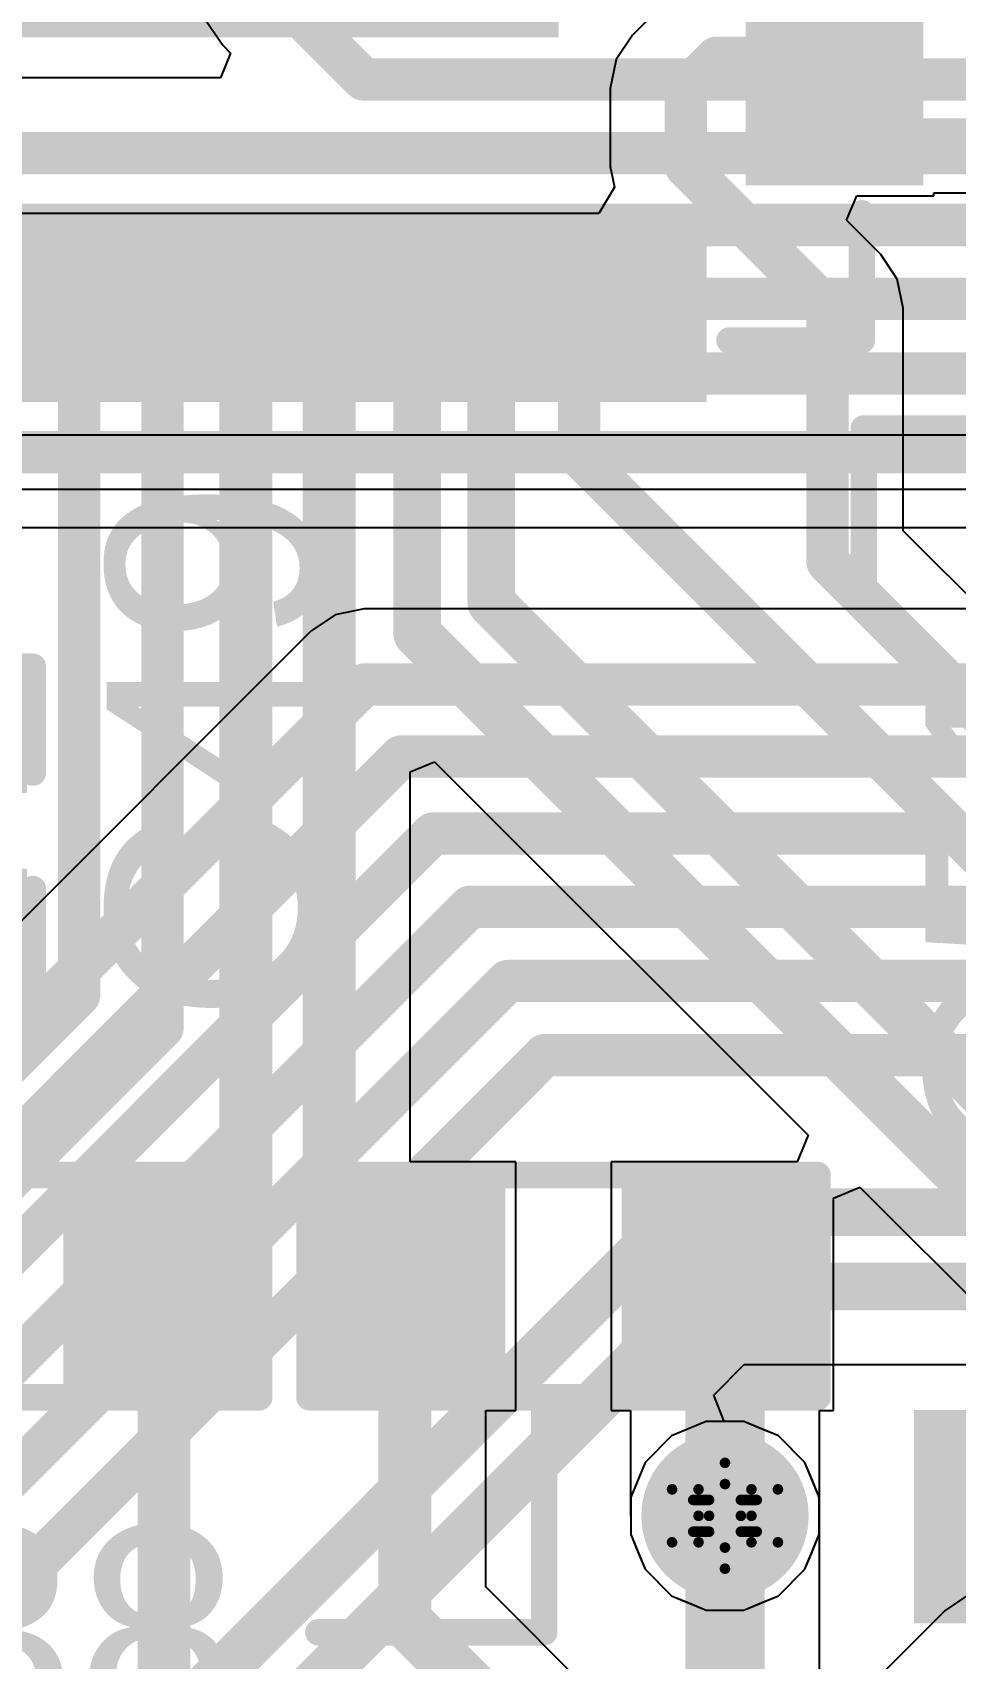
# Model space of a CAD drawing. Header units: inches. Extents: x -2.7 to 10.9, y -2.9 to 7.4.
# Drawn here: x -0.2387 to -0.0643, y 0.389 to 0.6962 of the extents above; entities that cross this region are included whole.
import ezdxf

# ---------------------------------------------------------------- set-up
doc = ezdxf.new("R2010")
doc.units = ezdxf.units.IN
doc.header["$MEASUREMENT"] = 0
for name, color, linetype in [('Board Outline', 216, 'Continuous'), ('Bottom Layer', 5, 'Continuous'), ('Bottom Overlay', 54, 'Continuous'), ('Bottom Paste', 16, 'Continuous'), ('Bottom Solder', 6, 'Continuous'), ('Drill Drawing', 1, 'Continuous'), ('Layer 2', 16, 'Continuous'), ('Layer 3', 76, 'Continuous'), ('Top Layer', 1, 'Continuous'), ('Top Overlay', 2, 'Continuous'), ('Top Paste', 8, 'Continuous'), ('Top Solder', 216, 'Continuous'), ('Via Holes', 16, 'Continuous')]:
    doc.layers.add(name, color=color, linetype=linetype)
doc.styles.add('Arial', font='', dxfattribs={"height": 0.2})
doc.styles.get('Arial').set_extended_font_data('Arial')

# ---------------------------------------------------------------- blocks, each defined once
blk = doc.blocks.new('56_QFN__7_7__51')
at = {"layer": 'Top Layer'}
for points in [[(0.1220472, -0.0822835), (0.1476378, -0.0822835), (0.1476378, -0.0909449), (0.1220472, -0.0909449)], [(0.1220472, -0.0980315), (0.1476378, -0.0980315), (0.1476378, -0.1066929), (0.1220472, -0.1066929)], [(-0.003543299999999998, -0.1220472), (-0.003543300000000002, -0.1476378), (-0.0122047, -0.1476378), (-0.0122047, -0.1220472)], [(0.0122047, -0.1220472), (0.0122047, -0.1476378), (0.003543299999999998, -0.1476378), (0.003543300000000002, -0.1220472)], [(0.0279527, -0.1220472), (0.0279527, -0.1476378), (0.0192913, -0.1476378), (0.0192913, -0.1220472)], [(0.0437008, -0.1220472), (0.0437008, -0.1476378), (0.0350394, -0.1476378), (0.0350394, -0.1220472)], [(0.0594488, -0.1220472), (0.0594488, -0.1476378), (0.0507874, -0.1476378), (0.0507874, -0.1220472)], [(0.0751969, -0.1220472), (0.0751969, -0.1476378), (0.0665355, -0.1476378), (0.0665355, -0.1220472)], [(0.0909449, -0.1220472), (0.0909449, -0.1476378), (0.0822835, -0.1476378), (0.0822835, -0.1220472)], [(0.1066929, -0.1220472), (0.1066929, -0.1476378), (0.0980315, -0.1476378), (0.0980315, -0.1220472)]]:
    blk.add_hatch(color=1, dxfattribs=at).paths.add_polyline_path(points)
at = {"layer": 'Top Paste'}
for points in [[(0.1220472, -0.0822835), (0.1476378, -0.0822835), (0.1476378, -0.0909449), (0.1220472, -0.0909449)], [(0.1220472, -0.0980315), (0.1476378, -0.0980315), (0.1476378, -0.1066929), (0.1220472, -0.1066929)], [(-0.003543299999999998, -0.1220472), (-0.003543300000000002, -0.1476378), (-0.0122047, -0.1476378), (-0.0122047, -0.1220472)], [(0.0122047, -0.1220472), (0.0122047, -0.1476378), (0.003543299999999998, -0.1476378), (0.003543300000000002, -0.1220472)], [(0.0279527, -0.1220472), (0.0279527, -0.1476378), (0.0192913, -0.1476378), (0.0192913, -0.1220472)], [(0.0437008, -0.1220472), (0.0437008, -0.1476378), (0.0350394, -0.1476378), (0.0350394, -0.1220472)], [(0.0594488, -0.1220472), (0.0594488, -0.1476378), (0.0507874, -0.1476378), (0.0507874, -0.1220472)], [(0.0751969, -0.1220472), (0.0751969, -0.1476378), (0.0665355, -0.1476378), (0.0665355, -0.1220472)], [(0.0909449, -0.1220472), (0.0909449, -0.1476378), (0.0822835, -0.1476378), (0.0822835, -0.1220472)], [(0.1066929, -0.1220472), (0.1066929, -0.1476378), (0.0980315, -0.1476378), (0.0980315, -0.1220472)]]:
    blk.add_hatch(color=8, dxfattribs=at).paths.add_polyline_path(points)
at = {"layer": 'Top Solder'}
for points in [[(-0.08274015, -0.08274015), (-0.08274015, 0.08274015), (0.08274015, 0.08274015), (0.08274015, -0.08274015)], [(0.1180472, -0.0782835), (0.1516378, -0.0782835), (0.1516378, -0.0949449), (0.1180472, -0.0949449)], [(0.1180472, -0.0940315), (0.1516378, -0.0940315), (0.1516378, -0.1106929), (0.1180472, -0.1106929)], [(-0.0152913, -0.1180472), (-0.0152913, -0.1516378), (-0.0319527, -0.1516378), (-0.0319527, -0.1180472)], [(0.0004567000000000029, -0.1180472), (0.0004566999999999971, -0.1516378), (-0.0162047, -0.1516378), (-0.0162047, -0.1180472)], [(0.0162047, -0.1180472), (0.0162047, -0.1516378), (-0.0004567000000000029, -0.1516378), (-0.0004566999999999971, -0.1180472)], [(0.0319527, -0.1180472), (0.0319527, -0.1516378), (0.0152913, -0.1516378), (0.0152913, -0.1180472)], [(0.0477008, -0.1180472), (0.0477008, -0.1516378), (0.0310394, -0.1516378), (0.0310394, -0.1180472)], [(0.0634488, -0.1180472), (0.0634488, -0.1516378), (0.0467874, -0.1516378), (0.0467874, -0.1180472)], [(0.0791969, -0.1180472), (0.0791969, -0.1516378), (0.0625355, -0.1516378), (0.0625355, -0.1180472)], [(0.0949449, -0.1180472), (0.0949449, -0.1516378), (0.0782835, -0.1516378), (0.0782835, -0.1180472)], [(0.1106929, -0.1180472), (0.1106929, -0.1516378), (0.0940315, -0.1516378), (0.0940315, -0.1180472)]]:
    blk.add_hatch(color=216, dxfattribs=at).paths.add_polyline_path(points)
at = {"layer": 'Top Overlay'}
for points in [[(0.14, -0.14, 0.005, 0.005, 0), (0.14, -0.116, 0.005, 0.005, 0)], [(0.115, -0.14, 0.005, 0.005, 0), (0.14, -0.14, 0.005, 0.005, 0)]]:
    blk.add_lwpolyline(points, format="xyseb", dxfattribs=at)
for points in [[(0.13875, -0.116, 0.0025, 0.0025, 1), (0.14125, -0.116, 0.0025, 0.0025, 1)], [(0.11375, -0.14, 0.0025, 0.0025, 1), (0.11625, -0.14, 0.0025, 0.0025, 1)], [(0.13875, -0.14, 0.0025, 0.0025, 1), (0.14125, -0.14, 0.0025, 0.0025, 1)], [(0.13875, -0.14, 0.0025, 0.0025, 1), (0.14125, -0.14, 0.0025, 0.0025, 1)]]:
    blk.add_lwpolyline(points, format="xyseb", close=True, dxfattribs=at)
blk = doc.blocks.new('C___0402_109')
at = {"layer": 'Top Layer'}
for points in [[(-0.0275, -0.0125), (-0.0275, 0.0125), (-0.009499999999999998, 0.0125), (-0.009500000000000001, -0.0125)], [(0.009499999999999998, -0.0125), (0.009500000000000001, 0.0125), (0.0275, 0.0125), (0.0275, -0.0125)]]:
    blk.add_hatch(color=1, dxfattribs=at).paths.add_polyline_path(points)
at = {"layer": 'Top Paste'}
for points in [[(-0.0275, -0.0125), (-0.0275, 0.0125), (-0.009499999999999998, 0.0125), (-0.009500000000000001, -0.0125)], [(0.009499999999999998, -0.0125), (0.009500000000000001, 0.0125), (0.0275, 0.0125), (0.0275, -0.0125)]]:
    blk.add_hatch(color=8, dxfattribs=at).paths.add_polyline_path(points)
at = {"layer": 'Top Solder'}
for points in [[(-0.0298622, -0.0148622), (-0.0298622, 0.0148622), (-0.007137799999999999, 0.0148622), (-0.007137800000000001, -0.0148622)], [(0.007137799999999999, -0.0148622), (0.007137800000000001, 0.0148622), (0.0298622, 0.0148622), (0.0298622, -0.0148622)]]:
    blk.add_hatch(color=216, dxfattribs=at).paths.add_polyline_path(points)
at = {"layer": 'Top Overlay'}
for points in [[(-0.031, 0.016, 0.005, 0.005, 0), (-0.011, 0.016, 0.005, 0.005, 0)], [(-0.031, 0.016, 0.005, 0.005, 0), (-0.031, -0.016, 0.005, 0.005, 0)], [(0.011, 0.016, 0.005, 0.005, 0), (0.031, 0.016, 0.005, 0.005, 0)], [(0.031, 0.016, 0.005, 0.005, 0), (0.031, -0.016, 0.005, 0.005, 0)], [(-0.031, -0.016, 0.005, 0.005, 0), (-0.011, -0.016, 0.005, 0.005, 0)], [(0.011, -0.016, 0.005, 0.005, 0), (0.031, -0.016, 0.005, 0.005, 0)]]:
    blk.add_lwpolyline(points, format="xyseb", dxfattribs=at)
for points in [[(-0.03225, 0.016, 0.0025, 0.0025, 1), (-0.02975, 0.016, 0.0025, 0.0025, 1)], [(-0.03225, 0.016, 0.0025, 0.0025, 1), (-0.02975, 0.016, 0.0025, 0.0025, 1)], [(-0.01225, 0.016, 0.0025, 0.0025, 1), (-0.00975, 0.016, 0.0025, 0.0025, 1)], [(0.00975, 0.016, 0.0025, 0.0025, 1), (0.01225, 0.016, 0.0025, 0.0025, 1)], [(0.02975, 0.016, 0.0025, 0.0025, 1), (0.03225, 0.016, 0.0025, 0.0025, 1)], [(0.02975, 0.016, 0.0025, 0.0025, 1), (0.03225, 0.016, 0.0025, 0.0025, 1)], [(-0.03225, -0.016, 0.0025, 0.0025, 1), (-0.02975, -0.016, 0.0025, 0.0025, 1)], [(-0.03225, -0.016, 0.0025, 0.0025, 1), (-0.02975, -0.016, 0.0025, 0.0025, 1)], [(-0.01225, -0.016, 0.0025, 0.0025, 1), (-0.00975, -0.016, 0.0025, 0.0025, 1)], [(0.00975, -0.016, 0.0025, 0.0025, 1), (0.01225, -0.016, 0.0025, 0.0025, 1)], [(0.02975, -0.016, 0.0025, 0.0025, 1), (0.03225, -0.016, 0.0025, 0.0025, 1)], [(0.02975, -0.016, 0.0025, 0.0025, 1), (0.03225, -0.016, 0.0025, 0.0025, 1)]]:
    blk.add_lwpolyline(points, format="xyseb", close=True, dxfattribs=at)
blk = doc.blocks.new('R___0603_181')
at = {"layer": 'Top Layer'}
for points in [[(-0.015, 0.0175), (-0.015, -0.0175), (-0.045, -0.0175), (-0.045, 0.0175)], [(0.045, 0.0175), (0.045, -0.0175), (0.015, -0.0175), (0.015, 0.0175)]]:
    blk.add_hatch(color=1, dxfattribs=at).paths.add_polyline_path(points)
at = {"layer": 'Top Paste'}
for points in [[(-0.015, 0.0175), (-0.015, -0.0175), (-0.045, -0.0175), (-0.045, 0.0175)], [(0.045, 0.0175), (0.045, -0.0175), (0.015, -0.0175), (0.015, 0.0175)]]:
    blk.add_hatch(color=8, dxfattribs=at).paths.add_polyline_path(points)
at = {"layer": 'Top Solder'}
for points in [[(-0.011, 0.0215), (-0.011, -0.0215), (-0.049, -0.0215), (-0.049, 0.0215)], [(0.049, 0.0215), (0.049, -0.0215), (0.011, -0.0215), (0.011, 0.0215)]]:
    blk.add_hatch(color=216, dxfattribs=at).paths.add_polyline_path(points)
at = {"layer": 'Top Overlay'}
for points in [[(-0.048, 0.021, 0.005, 0.005, 0), (0.048, 0.021, 0.005, 0.005, 0)], [(-0.048, -0.021, 0.005, 0.005, 0), (-0.048, 0.021, 0.005, 0.005, 0)], [(0.048, -0.021, 0.005, 0.005, 0), (0.048, 0.021, 0.005, 0.005, 0)], [(-0.048, -0.021, 0.005, 0.005, 0), (0.048, -0.021, 0.005, 0.005, 0)]]:
    blk.add_lwpolyline(points, format="xyseb", dxfattribs=at)
for points in [[(-0.04925, 0.021, 0.0025, 0.0025, 1), (-0.04675, 0.021, 0.0025, 0.0025, 1)], [(-0.04925, 0.021, 0.0025, 0.0025, 1), (-0.04675, 0.021, 0.0025, 0.0025, 1)], [(0.04675, 0.021, 0.0025, 0.0025, 1), (0.04925, 0.021, 0.0025, 0.0025, 1)], [(0.04675, 0.021, 0.0025, 0.0025, 1), (0.04925, 0.021, 0.0025, 0.0025, 1)], [(-0.04925, -0.021, 0.0025, 0.0025, 1), (-0.04675, -0.021, 0.0025, 0.0025, 1)], [(-0.04925, -0.021, 0.0025, 0.0025, 1), (-0.04675, -0.021, 0.0025, 0.0025, 1)], [(0.04675, -0.021, 0.0025, 0.0025, 1), (0.04925, -0.021, 0.0025, 0.0025, 1)], [(0.04675, -0.021, 0.0025, 0.0025, 1), (0.04925, -0.021, 0.0025, 0.0025, 1)]]:
    blk.add_lwpolyline(points, format="xyseb", close=True, dxfattribs=at)
blk = doc.blocks.new('R___0603_182')
at = {"layer": 'Top Layer'}
for points in [[(-0.015, 0.0175), (-0.015, -0.0175), (-0.045, -0.0175), (-0.045, 0.0175)], [(0.045, 0.0175), (0.045, -0.0175), (0.015, -0.0175), (0.015, 0.0175)]]:
    blk.add_hatch(color=1, dxfattribs=at).paths.add_polyline_path(points)
at = {"layer": 'Top Paste'}
for points in [[(-0.015, 0.0175), (-0.015, -0.0175), (-0.045, -0.0175), (-0.045, 0.0175)], [(0.045, 0.0175), (0.045, -0.0175), (0.015, -0.0175), (0.015, 0.0175)]]:
    blk.add_hatch(color=8, dxfattribs=at).paths.add_polyline_path(points)
at = {"layer": 'Top Solder'}
for points in [[(-0.011, 0.0215), (-0.011, -0.0215), (-0.049, -0.0215), (-0.049, 0.0215)], [(0.049, 0.0215), (0.049, -0.0215), (0.011, -0.0215), (0.011, 0.0215)]]:
    blk.add_hatch(color=216, dxfattribs=at).paths.add_polyline_path(points)
at = {"layer": 'Top Overlay'}
for points in [[(0.048, 0.021, 0.005, 0.005, 0), (-0.048, 0.021, 0.005, 0.005, 0)], [(-0.048, 0.021, 0.005, 0.005, 0), (-0.048, -0.021, 0.005, 0.005, 0)], [(0.048, 0.021, 0.005, 0.005, 0), (0.048, -0.021, 0.005, 0.005, 0)], [(0.048, -0.021, 0.005, 0.005, 0), (-0.048, -0.021, 0.005, 0.005, 0)]]:
    blk.add_lwpolyline(points, format="xyseb", dxfattribs=at)
for points in [[(-0.04925, 0.021, 0.0025, 0.0025, 1), (-0.04675, 0.021, 0.0025, 0.0025, 1)], [(-0.04925, 0.021, 0.0025, 0.0025, 1), (-0.04675, 0.021, 0.0025, 0.0025, 1)], [(0.04675, 0.021, 0.0025, 0.0025, 1), (0.04925, 0.021, 0.0025, 0.0025, 1)], [(0.04675, 0.021, 0.0025, 0.0025, 1), (0.04925, 0.021, 0.0025, 0.0025, 1)], [(-0.04925, -0.021, 0.0025, 0.0025, 1), (-0.04675, -0.021, 0.0025, 0.0025, 1)], [(-0.04925, -0.021, 0.0025, 0.0025, 1), (-0.04675, -0.021, 0.0025, 0.0025, 1)], [(0.04675, -0.021, 0.0025, 0.0025, 1), (0.04925, -0.021, 0.0025, 0.0025, 1)], [(0.04675, -0.021, 0.0025, 0.0025, 1), (0.04925, -0.021, 0.0025, 0.0025, 1)]]:
    blk.add_lwpolyline(points, format="xyseb", close=True, dxfattribs=at)
blk = doc.blocks.new('SOT_23_B_214')
at = {"layer": 'Bottom Layer'}
for points in [[(-0.05354335, 0.05748035), (-0.02125985, 0.05748035), (-0.02125985, 0.02125985), (-0.05354335, 0.02125985)], [(0.02125985, 0.05748035), (0.05354335, 0.05748035), (0.05354335, 0.02125985), (0.02125985, 0.02125985)], [(-0.01614175, -0.02125985), (0.01614175, -0.02125985), (0.01614175, -0.05748035), (-0.01614175, -0.05748035)]]:
    blk.add_hatch(color=5, dxfattribs=at).paths.add_polyline_path(points)
at = {"layer": 'Bottom Paste'}
for points in [[(-0.05354335, 0.05748035), (-0.02125985, 0.05748035), (-0.02125985, 0.02125985), (-0.05354335, 0.02125985)], [(0.02125985, 0.05748035), (0.05354335, 0.05748035), (0.05354335, 0.02125985), (0.02125985, 0.02125985)], [(-0.01614175, -0.02125985), (0.01614175, -0.02125985), (0.01614175, -0.05748035), (-0.01614175, -0.05748035)]]:
    blk.add_hatch(color=16, dxfattribs=at).paths.add_polyline_path(points)
at = {"layer": 'Bottom Solder'}
for points in [[(-0.05754335, 0.06148035), (-0.01725985, 0.06148035), (-0.01725985, 0.01725985), (-0.05754335, 0.01725985)], [(0.01725985, 0.06148035), (0.05754335, 0.06148035), (0.05754335, 0.01725985), (0.01725985, 0.01725985)], [(-0.02014175, -0.01725985), (0.02014175, -0.01725985), (0.02014175, -0.06148035), (-0.02014175, -0.06148035)]]:
    blk.add_hatch(color=6, dxfattribs=at).paths.add_polyline_path(points)
at = {"layer": 'Bottom Overlay'}
for points in [[(-0.066, 0.051, 0.005, 0.005, 0), (-0.066, 0.041, 0.005, 0.005, 0)], [(-0.066, 0.051, 0.005, 0.005, 0), (-0.061, 0.046, 0.005, 0.005, 0)], [(-0.061, 0.046, 0.005, 0.005, 0), (-0.066, 0.041, 0.005, 0.005, 0)], [(-0.013, 0.031, 0.005, 0.005, 0), (0.013, 0.031, 0.005, 0.005, 0)], [(-0.061, 0.023, 0.005, 0.005, 0), (-0.061, -0.032, 0.005, 0.005, 0)], [(0.061, 0.023, 0.005, 0.005, 0), (0.061, -0.032, 0.005, 0.005, 0)], [(-0.061, -0.032, 0.005, 0.005, 0), (-0.022, -0.032, 0.005, 0.005, 0)], [(0.022, -0.032, 0.005, 0.005, 0), (0.061, -0.032, 0.005, 0.005, 0)]]:
    blk.add_lwpolyline(points, format="xyseb", dxfattribs=at)
for points in [[(-0.06725, 0.051, 0.0025, 0.0025, 1), (-0.06475, 0.051, 0.0025, 0.0025, 1)], [(-0.06725, 0.051, 0.0025, 0.0025, 1), (-0.06475, 0.051, 0.0025, 0.0025, 1)], [(-0.06225, 0.046, 0.0025, 0.0025, 1), (-0.05975, 0.046, 0.0025, 0.0025, 1)], [(-0.06225, 0.046, 0.0025, 0.0025, 1), (-0.05975, 0.046, 0.0025, 0.0025, 1)], [(-0.06725, 0.041, 0.0025, 0.0025, 1), (-0.06475, 0.041, 0.0025, 0.0025, 1)], [(-0.06725, 0.041, 0.0025, 0.0025, 1), (-0.06475, 0.041, 0.0025, 0.0025, 1)], [(-0.01425, 0.031, 0.0025, 0.0025, 1), (-0.01175, 0.031, 0.0025, 0.0025, 1)], [(0.01175, 0.031, 0.0025, 0.0025, 1), (0.01425, 0.031, 0.0025, 0.0025, 1)], [(-0.06225, 0.023, 0.0025, 0.0025, 1), (-0.05975, 0.023, 0.0025, 0.0025, 1)], [(0.05975, 0.023, 0.0025, 0.0025, 1), (0.06225, 0.023, 0.0025, 0.0025, 1)], [(-0.06225, -0.032, 0.0025, 0.0025, 1), (-0.05975, -0.032, 0.0025, 0.0025, 1)], [(-0.06225, -0.032, 0.0025, 0.0025, 1), (-0.05975, -0.032, 0.0025, 0.0025, 1)], [(-0.02325, -0.032, 0.0025, 0.0025, 1), (-0.02075, -0.032, 0.0025, 0.0025, 1)], [(0.02075, -0.032, 0.0025, 0.0025, 1), (0.02325, -0.032, 0.0025, 0.0025, 1)], [(0.05975, -0.032, 0.0025, 0.0025, 1), (0.06225, -0.032, 0.0025, 0.0025, 1)], [(0.05975, -0.032, 0.0025, 0.0025, 1), (0.06225, -0.032, 0.0025, 0.0025, 1)]]:
    blk.add_lwpolyline(points, format="xyseb", close=True, dxfattribs=at)

msp = doc.modelspace()

# ---------------------------------------------------------------- hatches: boundary and pattern name
at = {"layer": 'Bottom Layer'}
h = msp.add_hatch(color=5, dxfattribs=at)
edge = h.paths.add_edge_path()
edge.add_arc((-0.1078521, 0.4159758), 0.011811, 0, 360)
at = {"layer": 'Bottom Solder'}
h = msp.add_hatch(color=6, dxfattribs=at)
edge = h.paths.add_edge_path()
edge.add_arc((-0.1078521, 0.4159758), 0.015811, 0, 360)
at = {"layer": 'Layer 2'}
h = msp.add_hatch(color=16, dxfattribs=at)
edge = h.paths.add_edge_path()
edge.add_arc((-0.1078521, 0.4159758), 0.011811, 0, 360)
at = {"layer": 'Layer 3'}
h = msp.add_hatch(color=76, dxfattribs=at)
edge = h.paths.add_edge_path()
edge.add_arc((-0.1078521, 0.4159758), 0.011811, 0, 360)
at = {"layer": 'Top Layer'}
msp.add_hatch(color=1, dxfattribs=at).paths.add_polyline_path([(-0.0999528, 0.6713071), (0.0076574, 0.6713071), (0.0076574, 0.6799685), (-0.0999528, 0.6799685)])
h = msp.add_hatch(color=1, dxfattribs=at)
edge = h.paths.add_edge_path()
edge.add_arc((-0.1078521, 0.4159758), 0.011811, 0, 360)
at = {"layer": 'Top Solder'}
h = msp.add_hatch(color=216, dxfattribs=at)
edge = h.paths.add_edge_path()
edge.add_arc((-0.1078521, 0.4159758), 0.015811, 0, 360)
at = {"layer": 'Via Holes'}
h = msp.add_hatch(color=7, dxfattribs=at)
edge = h.paths.add_edge_path()
edge.add_arc((-0.1078521, 0.4159758), 0.0059055, 0, 360)

# ---------------------------------------------------------------- linework, layer by layer
at = {"layer": 'Board Outline'}
msp.add_lwpolyline([(-2.4996904, 1.3779521, 0.005, 0.005, -0.7405986761017942), (2.8432952, 0.250751, 0.005, 0.005, 0)], format="xyseb", dxfattribs=at)
at = {"layer": 'Bottom Layer'}
for p, q in [((-0.2058525, 0.6983777), (-0.2027583, 0.6937467)), ((-0.2012533, 0.6922417), (-0.2031668, 0.6876223)), ((-0.2027583, 0.6937467), (-0.2012533, 0.6922417)), ((-0.2031668, 0.6876223), (-0.2763853, 0.6876223)), ((-0.4061176, 0.6026377), (-0.0249982, 0.6026377)), ((-0.1760152, 0.5872744), (-0.1814777, 0.5861877)), ((-0.1760147, 0.5872743), (-0.1760152, 0.5872744)), ((-0.024708, 0.5872743), (-0.1760147, 0.5872743)), ((-0.1814777, 0.5861877), (-0.1861087, 0.5830935)), ((-0.1861089, 0.5830932), (-0.2807119, 0.4884903)), ((-0.1861087, 0.5830935), (-0.1861089, 0.5830932)), ((-0.1099836, 0.4387868), (-0.1042435, 0.4445269)), ((-0.1042435, 0.4445269), (-0.0283914, 0.4445269)), ((-0.1080119, 0.4337868), (-0.1099836, 0.4387868)), ((-0.1078521, 0.4338186), (-0.1080119, 0.4337868)), ((-0.1076922, 0.4337868), (-0.1078521, 0.4338186)), ((-0.1043093, 0.4337868), (-0.1076922, 0.4337868)), ((-0.1011839, 0.4324922), (-0.1043093, 0.4337868)), ((-0.101024, 0.4324604), (-0.1011839, 0.4324922)), ((-0.1008884, 0.4323698), (-0.101024, 0.4324604)), ((-0.097763, 0.4310752), (-0.1008884, 0.4323698)), ((-0.0953712, 0.4286834), (-0.097763, 0.4310752)), ((-0.0952353, 0.4285926), (-0.0953712, 0.4286834)), ((-0.0951445, 0.4284567), (-0.0952353, 0.4285926)), ((-0.0927527, 0.4260649), (-0.0951445, 0.4284567)), ((-0.0914581, 0.4229395), (-0.0927527, 0.4260649)), ((-0.0913675, 0.4228039), (-0.0914581, 0.4229395)), ((-0.0913357, 0.422644), (-0.0913675, 0.4228039)), ((-0.0900411, 0.4195186), (-0.0913357, 0.422644)), ((-0.0900411, 0.4161357), (-0.0900411, 0.4195186)), ((-0.0900093, 0.4159758), (-0.0900411, 0.4161357)), ((-0.0900093, 0.3582063), (-0.0900093, 0.4159758))]:
    msp.add_line(p, q, dxfattribs=at)
for points in [[(-0.1926648, 0.7038402, 0.008, 0.008, 0), (-0.176097, 0.6872724, 0.008, 0.008, 0)], [(-0.176097, 0.6872724, 0.008, 0.008, 0), (0.0562046, 0.6872724, 0.008, 0.008, 0)], [(-0.2822979, 0.673348, 0.008, 0.008, 0), (0.0494988, 0.673348, 0.008, 0.008, 0)], [(-0.2942579, 0.659798, 0.008, 0.008, 0), (0.0419088, 0.659798, 0.008, 0.008, 0)], [(-0.4631468, 0.6458532, 0.008, 0.008, 0), (0.0337806, 0.6458532, 0.008, 0.008, 0)], [(-0.4294683, 0.6317528, 0.008, 0.008, 0), (0.0278593, 0.6317528, 0.008, 0.008, 0)], [(-0.4120302, 0.616912, 0.008, 0.008, 0), (0.0181777, 0.616912, 0.008, 0.008, 0)], [(-0.2747992, 0.474216, 0.008, 0.008, 0), (-0.1760152, 0.573, 0.008, 0.008, 0)], [(-0.1760152, 0.573, 0.008, 0.008, 0), (0.3303433, 0.573, 0.008, 0.008, 0)], [(-0.2686256, 0.459844, 0.008, 0.008, 0), (-0.1690716, 0.559398, 0.008, 0.008, 0)], [(-0.1690716, 0.559398, 0.008, 0.008, 0), (0.3376031, 0.559398, 0.008, 0.008, 0)], [(-0.262894, 0.444982, 0.008, 0.008, 0), (-0.163024, 0.544852, 0.008, 0.008, 0)], [(-0.163024, 0.544852, 0.008, 0.008, 0), (0.3434011, 0.544852, 0.008, 0.008, 0)], [(-0.2567102, 0.4303472, 0.008, 0.008, 0), (-0.1560574, 0.531, 0.008, 0.008, 0)], [(-0.1560574, 0.531, 0.008, 0.008, 0), (0.3524954, 0.531, 0.008, 0.008, 0)], [(-0.2588916, 0.407, 0.008, 0.008, 0), (-0.1488916, 0.517, 0.008, 0.008, 0)], [(-0.1488916, 0.517, 0.008, 0.008, 0), (0.3521554, 0.517, 0.008, 0.008, 0)], [(-0.260069, 0.3848648, 0.008, 0.008, 0), (-0.1419338, 0.503, 0.008, 0.008, 0)], [(-0.1419338, 0.503, 0.008, 0.008, 0), (0.003, 0.503, 0.008, 0.008, 0)], [(-0.2228092, 0.366668, 0.009, 0.009, 0), (-0.1161662, 0.473311, 0.009, 0.009, 0)], [(-0.1161662, 0.473311, 0.009, 0.009, 0), (-0.0222677, 0.473311, 0.009, 0.009, 0)], [(-0.2170103, 0.352668, 0.009, 0.009, 0), (-0.1103673, 0.459311, 0.009, 0.009, 0)], [(-0.1103673, 0.459311, 0.009, 0.009, 0), (-0.0222677, 0.459311, 0.009, 0.009, 0)], [(-0.1078521, 0.3582063, 0.015, 0.015, 0), (-0.1078521, 0.4159758, 0.015, 0.015, 0)]]:
    msp.add_lwpolyline(points, format="xyseb", dxfattribs=at)
for points in [[(-0.178097, 0.6872724, 0.004, 0.004, 1), (-0.174097, 0.6872724, 0.004, 0.004, 1)], [(-0.178097, 0.6872724, 0.004, 0.004, 1), (-0.174097, 0.6872724, 0.004, 0.004, 1)], [(-0.1780152, 0.573, 0.004, 0.004, 1), (-0.1740152, 0.573, 0.004, 0.004, 1)], [(-0.1780152, 0.573, 0.004, 0.004, 1), (-0.1740152, 0.573, 0.004, 0.004, 1)], [(-0.1710716, 0.559398, 0.004, 0.004, 1), (-0.1670716, 0.559398, 0.004, 0.004, 1)], [(-0.1710716, 0.559398, 0.004, 0.004, 1), (-0.1670716, 0.559398, 0.004, 0.004, 1)], [(-0.165024, 0.544852, 0.004, 0.004, 1), (-0.161024, 0.544852, 0.004, 0.004, 1)], [(-0.165024, 0.544852, 0.004, 0.004, 1), (-0.161024, 0.544852, 0.004, 0.004, 1)], [(-0.1580574, 0.531, 0.004, 0.004, 1), (-0.1540574, 0.531, 0.004, 0.004, 1)], [(-0.1580574, 0.531, 0.004, 0.004, 1), (-0.1540574, 0.531, 0.004, 0.004, 1)], [(-0.1508916, 0.517, 0.004, 0.004, 1), (-0.1468916, 0.517, 0.004, 0.004, 1)], [(-0.1508916, 0.517, 0.004, 0.004, 1), (-0.1468916, 0.517, 0.004, 0.004, 1)], [(-0.1439338, 0.503, 0.004, 0.004, 1), (-0.1399338, 0.503, 0.004, 0.004, 1)], [(-0.1439338, 0.503, 0.004, 0.004, 1), (-0.1399338, 0.503, 0.004, 0.004, 1)], [(-0.1184162, 0.473311, 0.0045, 0.0045, 1), (-0.1139162, 0.473311, 0.0045, 0.0045, 1)], [(-0.1184162, 0.473311, 0.0045, 0.0045, 1), (-0.1139162, 0.473311, 0.0045, 0.0045, 1)], [(-0.1126173, 0.459311, 0.0045, 0.0045, 1), (-0.1081173, 0.459311, 0.0045, 0.0045, 1)], [(-0.1126173, 0.459311, 0.0045, 0.0045, 1), (-0.1081173, 0.459311, 0.0045, 0.0045, 1)], [(-0.1116021, 0.4159758, 0.0075, 0.0075, 1), (-0.1041021, 0.4159758, 0.0075, 0.0075, 1)]]:
    msp.add_lwpolyline(points, format="xyseb", close=True, dxfattribs=at)
at = {"layer": 'Drill Drawing'}
for points in [[(-0.1128521, 0.4209758, 0.002, 0.002, 0), (-0.1078521, 0.4259758, 0.002, 0.002, 0)], [(-0.1078521, 0.4259758, 0.002, 0.002, 0), (-0.1028521, 0.4209758, 0.002, 0.002, 0)], [(-0.1178521, 0.4209758, 0.002, 0.002, 0), (-0.1128521, 0.4159758, 0.002, 0.002, 0)], [(-0.1178521, 0.4209758, 0.002, 0.002, 0), (-0.1128521, 0.4209758, 0.002, 0.002, 0)], [(-0.1108521, 0.4189758, 0.002, 0.002, 0), (-0.1078521, 0.4219758, 0.002, 0.002, 0)], [(-0.1078521, 0.4219758, 0.002, 0.002, 0), (-0.1048521, 0.4189758, 0.002, 0.002, 0)], [(-0.1028521, 0.4209758, 0.002, 0.002, 0), (-0.0978521, 0.4209758, 0.002, 0.002, 0)], [(-0.1028521, 0.4159758, 0.002, 0.002, 0), (-0.0978521, 0.4209758, 0.002, 0.002, 0)], [(-0.1138521, 0.4189758, 0.002, 0.002, 0), (-0.1108521, 0.4159758, 0.002, 0.002, 0)], [(-0.1138521, 0.4189758, 0.002, 0.002, 0), (-0.1108521, 0.4189758, 0.002, 0.002, 0)], [(-0.1048521, 0.4189758, 0.002, 0.002, 0), (-0.1018521, 0.4189758, 0.002, 0.002, 0)], [(-0.1048521, 0.4159758, 0.002, 0.002, 0), (-0.1018521, 0.4189758, 0.002, 0.002, 0)], [(-0.1178521, 0.4109758, 0.002, 0.002, 0), (-0.1128521, 0.4159758, 0.002, 0.002, 0)], [(-0.1138521, 0.4129758, 0.002, 0.002, 0), (-0.1108521, 0.4159758, 0.002, 0.002, 0)], [(-0.1048521, 0.4159758, 0.002, 0.002, 0), (-0.1018521, 0.4129758, 0.002, 0.002, 0)], [(-0.1028521, 0.4159758, 0.002, 0.002, 0), (-0.0978521, 0.4109758, 0.002, 0.002, 0)], [(-0.1178521, 0.4109758, 0.002, 0.002, 0), (-0.1128521, 0.4109758, 0.002, 0.002, 0)], [(-0.1138521, 0.4129758, 0.002, 0.002, 0), (-0.1108521, 0.4129758, 0.002, 0.002, 0)], [(-0.1128521, 0.4109758, 0.002, 0.002, 0), (-0.1078521, 0.4059758, 0.002, 0.002, 0)], [(-0.1108521, 0.4129758, 0.002, 0.002, 0), (-0.1078521, 0.4099758, 0.002, 0.002, 0)], [(-0.1078521, 0.4099758, 0.002, 0.002, 0), (-0.1048521, 0.4129758, 0.002, 0.002, 0)], [(-0.1078521, 0.4059758, 0.002, 0.002, 0), (-0.1028521, 0.4109758, 0.002, 0.002, 0)], [(-0.1048521, 0.4129758, 0.002, 0.002, 0), (-0.1018521, 0.4129758, 0.002, 0.002, 0)], [(-0.1028521, 0.4109758, 0.002, 0.002, 0), (-0.0978521, 0.4109758, 0.002, 0.002, 0)]]:
    msp.add_lwpolyline(points, format="xyseb", dxfattribs=at)
for points in [[(-0.1083521, 0.4259758, 0.001, 0.001, 1), (-0.1073521, 0.4259758, 0.001, 0.001, 1)], [(-0.1083521, 0.4259758, 0.001, 0.001, 1), (-0.1073521, 0.4259758, 0.001, 0.001, 1)], [(-0.1183521, 0.4209758, 0.001, 0.001, 1), (-0.1173521, 0.4209758, 0.001, 0.001, 1)], [(-0.1183521, 0.4209758, 0.001, 0.001, 1), (-0.1173521, 0.4209758, 0.001, 0.001, 1)], [(-0.1133521, 0.4209758, 0.001, 0.001, 1), (-0.1123521, 0.4209758, 0.001, 0.001, 1)], [(-0.1133521, 0.4209758, 0.001, 0.001, 1), (-0.1123521, 0.4209758, 0.001, 0.001, 1)], [(-0.1083521, 0.4219758, 0.001, 0.001, 1), (-0.1073521, 0.4219758, 0.001, 0.001, 1)], [(-0.1083521, 0.4219758, 0.001, 0.001, 1), (-0.1073521, 0.4219758, 0.001, 0.001, 1)], [(-0.1033521, 0.4209758, 0.001, 0.001, 1), (-0.1023521, 0.4209758, 0.001, 0.001, 1)], [(-0.1033521, 0.4209758, 0.001, 0.001, 1), (-0.1023521, 0.4209758, 0.001, 0.001, 1)], [(-0.0983521, 0.4209758, 0.001, 0.001, 1), (-0.0973521, 0.4209758, 0.001, 0.001, 1)], [(-0.0983521, 0.4209758, 0.001, 0.001, 1), (-0.0973521, 0.4209758, 0.001, 0.001, 1)], [(-0.1143521, 0.4189758, 0.001, 0.001, 1), (-0.1133521, 0.4189758, 0.001, 0.001, 1)], [(-0.1143521, 0.4189758, 0.001, 0.001, 1), (-0.1133521, 0.4189758, 0.001, 0.001, 1)], [(-0.1113521, 0.4189758, 0.001, 0.001, 1), (-0.1103521, 0.4189758, 0.001, 0.001, 1)], [(-0.1113521, 0.4189758, 0.001, 0.001, 1), (-0.1103521, 0.4189758, 0.001, 0.001, 1)], [(-0.1053521, 0.4189758, 0.001, 0.001, 1), (-0.1043521, 0.4189758, 0.001, 0.001, 1)], [(-0.1053521, 0.4189758, 0.001, 0.001, 1), (-0.1043521, 0.4189758, 0.001, 0.001, 1)], [(-0.1023521, 0.4189758, 0.001, 0.001, 1), (-0.1013521, 0.4189758, 0.001, 0.001, 1)], [(-0.1023521, 0.4189758, 0.001, 0.001, 1), (-0.1013521, 0.4189758, 0.001, 0.001, 1)], [(-0.1133521, 0.4159758, 0.001, 0.001, 1), (-0.1123521, 0.4159758, 0.001, 0.001, 1)], [(-0.1133521, 0.4159758, 0.001, 0.001, 1), (-0.1123521, 0.4159758, 0.001, 0.001, 1)], [(-0.1113521, 0.4159758, 0.001, 0.001, 1), (-0.1103521, 0.4159758, 0.001, 0.001, 1)], [(-0.1113521, 0.4159758, 0.001, 0.001, 1), (-0.1103521, 0.4159758, 0.001, 0.001, 1)], [(-0.1053521, 0.4159758, 0.001, 0.001, 1), (-0.1043521, 0.4159758, 0.001, 0.001, 1)], [(-0.1053521, 0.4159758, 0.001, 0.001, 1), (-0.1043521, 0.4159758, 0.001, 0.001, 1)], [(-0.1033521, 0.4159758, 0.001, 0.001, 1), (-0.1023521, 0.4159758, 0.001, 0.001, 1)], [(-0.1033521, 0.4159758, 0.001, 0.001, 1), (-0.1023521, 0.4159758, 0.001, 0.001, 1)], [(-0.1183521, 0.4109758, 0.001, 0.001, 1), (-0.1173521, 0.4109758, 0.001, 0.001, 1)], [(-0.1183521, 0.4109758, 0.001, 0.001, 1), (-0.1173521, 0.4109758, 0.001, 0.001, 1)], [(-0.1143521, 0.4129758, 0.001, 0.001, 1), (-0.1133521, 0.4129758, 0.001, 0.001, 1)], [(-0.1143521, 0.4129758, 0.001, 0.001, 1), (-0.1133521, 0.4129758, 0.001, 0.001, 1)], [(-0.1133521, 0.4109758, 0.001, 0.001, 1), (-0.1123521, 0.4109758, 0.001, 0.001, 1)], [(-0.1133521, 0.4109758, 0.001, 0.001, 1), (-0.1123521, 0.4109758, 0.001, 0.001, 1)], [(-0.1113521, 0.4129758, 0.001, 0.001, 1), (-0.1103521, 0.4129758, 0.001, 0.001, 1)], [(-0.1113521, 0.4129758, 0.001, 0.001, 1), (-0.1103521, 0.4129758, 0.001, 0.001, 1)], [(-0.1053521, 0.4129758, 0.001, 0.001, 1), (-0.1043521, 0.4129758, 0.001, 0.001, 1)], [(-0.1053521, 0.4129758, 0.001, 0.001, 1), (-0.1043521, 0.4129758, 0.001, 0.001, 1)], [(-0.1033521, 0.4109758, 0.001, 0.001, 1), (-0.1023521, 0.4109758, 0.001, 0.001, 1)], [(-0.1033521, 0.4109758, 0.001, 0.001, 1), (-0.1023521, 0.4109758, 0.001, 0.001, 1)], [(-0.1023521, 0.4129758, 0.001, 0.001, 1), (-0.1013521, 0.4129758, 0.001, 0.001, 1)], [(-0.1023521, 0.4129758, 0.001, 0.001, 1), (-0.1013521, 0.4129758, 0.001, 0.001, 1)], [(-0.0983521, 0.4109758, 0.001, 0.001, 1), (-0.0973521, 0.4109758, 0.001, 0.001, 1)], [(-0.0983521, 0.4109758, 0.001, 0.001, 1), (-0.0973521, 0.4109758, 0.001, 0.001, 1)], [(-0.1083521, 0.4099758, 0.001, 0.001, 1), (-0.1073521, 0.4099758, 0.001, 0.001, 1)], [(-0.1083521, 0.4099758, 0.001, 0.001, 1), (-0.1073521, 0.4099758, 0.001, 0.001, 1)], [(-0.1083521, 0.4059758, 0.001, 0.001, 1), (-0.1073521, 0.4059758, 0.001, 0.001, 1)], [(-0.1083521, 0.4059758, 0.001, 0.001, 1), (-0.1073521, 0.4059758, 0.001, 0.001, 1)]]:
    msp.add_lwpolyline(points, format="xyseb", close=True, dxfattribs=at)
at = {"layer": 'Layer 2'}
for p, q in [((-0.1113949, 0.4337868), (-0.1179412, 0.4310752)), ((-0.1043093, 0.4337868), (-0.1113949, 0.4337868)), ((-0.097763, 0.4310752), (-0.1043093, 0.4337868)), ((-0.1179412, 0.4310752), (-0.1229515, 0.4260649)), ((-0.0927527, 0.4260649), (-0.097763, 0.4310752)), ((-0.1229515, 0.4260649), (-0.1256631, 0.4195186)), ((-0.0900411, 0.4195186), (-0.0927527, 0.4260649)), ((-0.1256631, 0.4195186), (-0.1256631, 0.412433)), ((-0.0900411, 0.412433), (-0.0900411, 0.4195186)), ((-0.1256631, 0.412433), (-0.1229515, 0.4058867)), ((-0.0927527, 0.4058867), (-0.0900411, 0.412433)), ((-0.1229515, 0.4058867), (-0.1179412, 0.4008764)), ((-0.097763, 0.4008764), (-0.0927527, 0.4058867)), ((-0.1179412, 0.4008764), (-0.1113949, 0.3981648)), ((-0.1043093, 0.3981648), (-0.097763, 0.4008764)), ((-0.0609681, 0.4016553), (-0.0662606, 0.398119)), ((-0.0662606, 0.398119), (-0.157856, 0.3065236)), ((-0.1113949, 0.3981648), (-0.1043093, 0.3981648))]:
    msp.add_line(p, q, dxfattribs=at)
at = {"layer": 'Layer 3'}
for p, q in [((0.263299, 0.6200808), (-0.309, 0.6200808)), ((-0.2988041, 0.6098849), (-0.0600282, 0.6098849))]:
    msp.add_line(p, q, dxfattribs=at)
at = {"layer": 'Top Layer'}
for p, q in [((-0.1195367, 0.701479), (-0.1253421, 0.6956737)), ((-0.1253421, 0.6956737), (-0.1284363, 0.6910427)), ((-0.1284363, 0.6910427), (-0.129523, 0.6855802)), ((-0.129523, 0.6855802), (-0.1295229, 0.6855797)), ((-0.1295229, 0.6855797), (-0.1295229, 0.6708805)), ((-0.1295229, 0.6708805), (-0.129523, 0.67088)), ((-0.129523, 0.67088), (-0.1287417, 0.6669529)), ((-0.1287417, 0.6669529), (-0.131677, 0.6619528)), ((-0.0848693, 0.6606877), (-0.0829559, 0.6653071)), ((-0.0829559, 0.6653071), (-0.0683622, 0.6653071)), ((-0.0683622, 0.6653071), (-0.0683622, 0.6658951)), ((-0.0683622, 0.6658951), (-0.0623425, 0.6658951)), ((-0.131677, 0.6619528), (-0.3344365, 0.6619528)), ((-0.0783882, 0.6542065), (-0.0848693, 0.6606877)), ((-0.0783879, 0.6542063), (-0.0783882, 0.6542065)), ((-0.0752937, 0.6495754), (-0.0783879, 0.6542063)), ((-0.0742071, 0.6441128), (-0.0752937, 0.6495754)), ((-0.0742071, 0.6020562), (-0.0742071, 0.6441128)), ((-0.0294485, 0.5572975), (-0.0742071, 0.6020562)), ((-0.167336, 0.5564905), (-0.1627166, 0.558404)), ((-0.167336, 0.4828558), (-0.167336, 0.5564905)), ((-0.1627166, 0.558404), (-0.0921685, 0.4878558)), ((-0.0921685, 0.4878558), (-0.0942396, 0.4828558)), ((-0.1473593, 0.4828558), (-0.167336, 0.4828558)), ((-0.1473593, 0.4358558), (-0.1473593, 0.4828558)), ((-0.0942396, 0.4828558), (-0.1293593, 0.4828558)), ((-0.1293593, 0.4828558), (-0.1293593, 0.4358558)), ((-0.0873593, 0.4759755), (-0.0823593, 0.4780466)), ((-0.0823593, 0.4780466), (-0.0527828, 0.4484701)), ((-0.0873593, 0.4358558), (-0.0873593, 0.4759755)), ((-0.1530654, 0.4025749), (-0.1530654, 0.4358558)), ((-0.1530654, 0.4358558), (-0.1473593, 0.4358558)), ((-0.1293593, 0.4358558), (-0.1256949, 0.4358558)), ((-0.1256949, 0.4358558), (-0.1256949, 0.4159758)), ((-0.0900093, 0.4159758), (-0.0900093, 0.4358558)), ((-0.0900093, 0.4358558), (-0.0873593, 0.4358558)), ((-0.1256949, 0.4159758), (-0.1256631, 0.4158159)), ((-0.1256631, 0.4158159), (-0.1256631, 0.412433)), ((-0.0900411, 0.4158159), (-0.0900093, 0.4159758)), ((-0.0900411, 0.412433), (-0.0900411, 0.4158159)), ((-0.1256631, 0.412433), (-0.1243685, 0.4093076)), ((-0.0913357, 0.4093076), (-0.0900411, 0.412433)), ((-0.1243685, 0.4093076), (-0.1243367, 0.4091477)), ((-0.1243367, 0.4091477), (-0.1242461, 0.4090121)), ((-0.1242461, 0.4090121), (-0.1229515, 0.4058867)), ((-0.0927527, 0.4058867), (-0.0914581, 0.4090121)), ((-0.0914581, 0.4090121), (-0.0913675, 0.4091477)), ((-0.0913675, 0.4091477), (-0.0913357, 0.4093076)), ((-0.1229515, 0.4058867), (-0.1205597, 0.4034949)), ((-0.0951445, 0.4034949), (-0.0927527, 0.4058867)), ((-0.1171872, 0.3666967), (-0.1530654, 0.4025749)), ((-0.1205597, 0.4034949), (-0.1204689, 0.403359)), ((-0.1204689, 0.403359), (-0.120333, 0.4032682)), ((-0.120333, 0.4032682), (-0.1179412, 0.4008764)), ((-0.097763, 0.4008764), (-0.0953712, 0.4032682)), ((-0.0953712, 0.4032682), (-0.0952353, 0.403359)), ((-0.0952353, 0.403359), (-0.0951445, 0.4034949)), ((-0.1179412, 0.4008764), (-0.1148158, 0.3995818)), ((-0.1148158, 0.3995818), (-0.1146802, 0.3994912)), ((-0.1146802, 0.3994912), (-0.1145203, 0.3994594)), ((-0.1145203, 0.3994594), (-0.1113949, 0.3981648)), ((-0.1043093, 0.3981648), (-0.1011839, 0.3994594)), ((-0.1011839, 0.3994594), (-0.101024, 0.3994912)), ((-0.101024, 0.3994912), (-0.1008884, 0.3995818)), ((-0.1008884, 0.3995818), (-0.097763, 0.4008764)), ((-0.1113949, 0.3981648), (-0.108012, 0.3981648)), ((-0.108012, 0.3981648), (-0.1078521, 0.398133)), ((-0.1078521, 0.398133), (-0.1076922, 0.3981648)), ((-0.1076922, 0.3981648), (-0.1043093, 0.3981648))]:
    msp.add_line(p, q, dxfattribs=at)
for points in [[(-0.1152486, 0.6855802, 0.008, 0.008, 0), (-0.109443, 0.6913858, 0.008, 0.008, 0)], [(-0.109443, 0.6913858, 0.008, 0.008, 0), (-0.0871575, 0.6913858, 0.008, 0.008, 0)], [(-0.1152486, 0.67088, 0.008, 0.008, 0), (-0.1152486, 0.6855802, 0.008, 0.008, 0)], [(-0.1152486, 0.67088, 0.008, 0.008, 0), (-0.0884814, 0.6441128, 0.008, 0.008, 0)], [(-0.198378, 0.4773288, 0.01, 0.01, 0), (-0.198378, 0.6431575, 0.01, 0.01, 0)], [(-0.1826299, 0.4761264, 0.01, 0.01, 0), (-0.1826299, 0.6431575, 0.01, 0.01, 0)], [(-0.0884814, 0.5961435, 0.008, 0.008, 0), (-0.0884814, 0.6441128, 0.008, 0.008, 0)], [(-0.229874, 0.5143204, 0.008, 0.008, 0), (-0.229874, 0.6431575, 0.008, 0.008, 0)], [(-0.214126, 0.5081672, 0.008, 0.008, 0), (-0.214126, 0.6431575, 0.008, 0.008, 0)], [(-0.1668819, 0.6350314, 0.009, 0.009, 0), (-0.1668819, 0.6431575, 0.009, 0.009, 0)], [(-0.1511338, 0.6350315, 0.009, 0.009, 0), (-0.1511338, 0.6431575, 0.009, 0.009, 0)], [(-0.1353858, 0.6161505, 0.008, 0.008, 0), (-0.1353858, 0.6431575, 0.008, 0.008, 0)], [(-0.1668819, 0.6350314, 0.009, 0.009, 0), (-0.1660079, 0.6341574, 0.009, 0.009, 0)], [(-0.1520079, 0.6341574, 0.009, 0.009, 0), (-0.1511338, 0.6350315, 0.009, 0.009, 0)], [(-0.1660079, 0.582603, 0.009, 0.009, 0), (-0.1660079, 0.6341574, 0.009, 0.009, 0)], [(-0.1520079, 0.5884019, 0.009, 0.009, 0), (-0.1520079, 0.6341574, 0.009, 0.009, 0)], [(-0.1353858, 0.6161505, 0.008, 0.008, 0), (-0.0477449, 0.5285096, 0.008, 0.008, 0)], [(-0.0884814, 0.5961435, 0.008, 0.008, 0), (-0.0353611, 0.5430232, 0.008, 0.008, 0)], [(-0.1520079, 0.5884019, 0.009, 0.009, 0), (-0.0365301, 0.4729241, 0.009, 0.009, 0)], [(-0.1660079, 0.582603, 0.009, 0.009, 0), (-0.1578068, 0.5744019, 0.009, 0.009, 0)], [(-0.1578068, 0.5744019, 0.009, 0.009, 0), (-0.1578067, 0.5744019, 0.009, 0.009, 0)], [(-0.1578067, 0.5744019, 0.009, 0.009, 0), (-0.05053, 0.4671252, 0.009, 0.009, 0)], [(-0.2568156, 0.4873788, 0.008, 0.008, 0), (-0.229874, 0.5143204, 0.008, 0.008, 0)], [(-0.2435644, 0.4787288, 0.008, 0.008, 0), (-0.214126, 0.5081672, 0.008, 0.008, 0)], [(-0.213851, 0.4618558, 0.01, 0.01, 0), (-0.198378, 0.4773288, 0.01, 0.01, 0)], [(-0.1826299, 0.4761264, 0.01, 0.01, 0), (-0.1683593, 0.4618558, 0.01, 0.01, 0)], [(-0.213851, 0.4593558, 0.01, 0.01, 0), (-0.213851, 0.4618558, 0.01, 0.01, 0)], [(-0.1683593, 0.4593558, 0.01, 0.01, 0), (-0.1683593, 0.4618558, 0.01, 0.01, 0)], [(-0.213851, 0.3770979, 0.01, 0.01, 0), (-0.213851, 0.4593558, 0.01, 0.01, 0)], [(-0.1683593, 0.39624, 0.01, 0.01, 0), (-0.1683593, 0.4593558, 0.01, 0.01, 0)], [(-0.1078521, 0.4159758, 0.015, 0.015, 0), (-0.1078521, 0.4588486, 0.015, 0.015, 0)], [(-0.1683593, 0.39624, 0.01, 0.01, 0), (-0.1235221, 0.3514028, 0.01, 0.01, 0)]]:
    msp.add_lwpolyline(points, format="xyseb", dxfattribs=at)
for points in [[(-0.111443, 0.6913858, 0.004, 0.004, 1), (-0.107443, 0.6913858, 0.004, 0.004, 1)], [(-0.111443, 0.6913858, 0.004, 0.004, 1), (-0.107443, 0.6913858, 0.004, 0.004, 1)], [(-0.0891575, 0.6913858, 0.004, 0.004, 1), (-0.0851575, 0.6913858, 0.004, 0.004, 1)], [(-0.1172486, 0.6855802, 0.004, 0.004, 1), (-0.1132486, 0.6855802, 0.004, 0.004, 1)], [(-0.1172486, 0.6855802, 0.004, 0.004, 1), (-0.1132486, 0.6855802, 0.004, 0.004, 1)], [(-0.1172486, 0.67088, 0.004, 0.004, 1), (-0.1132486, 0.67088, 0.004, 0.004, 1)], [(-0.1172486, 0.67088, 0.004, 0.004, 1), (-0.1132486, 0.67088, 0.004, 0.004, 1)], [(-0.200878, 0.6431575, 0.005, 0.005, 1), (-0.195878, 0.6431575, 0.005, 0.005, 1)], [(-0.1851299, 0.6431575, 0.005, 0.005, 1), (-0.1801299, 0.6431575, 0.005, 0.005, 1)], [(-0.0904814, 0.6441128, 0.004, 0.004, 1), (-0.0864814, 0.6441128, 0.004, 0.004, 1)], [(-0.0904814, 0.6441128, 0.004, 0.004, 1), (-0.0864814, 0.6441128, 0.004, 0.004, 1)], [(-0.231874, 0.6431575, 0.004, 0.004, 1), (-0.227874, 0.6431575, 0.004, 0.004, 1)], [(-0.216126, 0.6431575, 0.004, 0.004, 1), (-0.212126, 0.6431575, 0.004, 0.004, 1)], [(-0.1691319, 0.6431575, 0.0045, 0.0045, 1), (-0.1646319, 0.6431575, 0.0045, 0.0045, 1)], [(-0.1533838, 0.6431575, 0.0045, 0.0045, 1), (-0.1488838, 0.6431575, 0.0045, 0.0045, 1)], [(-0.1373858, 0.6431575, 0.004, 0.004, 1), (-0.1333858, 0.6431575, 0.004, 0.004, 1)], [(-0.1691319, 0.6350314, 0.0045, 0.0045, 1), (-0.1646319, 0.6350314, 0.0045, 0.0045, 1)], [(-0.1691319, 0.6350314, 0.0045, 0.0045, 1), (-0.1646319, 0.6350314, 0.0045, 0.0045, 1)], [(-0.1533838, 0.6350315, 0.0045, 0.0045, 1), (-0.1488838, 0.6350315, 0.0045, 0.0045, 1)], [(-0.1533838, 0.6350315, 0.0045, 0.0045, 1), (-0.1488838, 0.6350315, 0.0045, 0.0045, 1)], [(-0.1682579, 0.6341574, 0.0045, 0.0045, 1), (-0.1637579, 0.6341574, 0.0045, 0.0045, 1)], [(-0.1682579, 0.6341574, 0.0045, 0.0045, 1), (-0.1637579, 0.6341574, 0.0045, 0.0045, 1)], [(-0.1542579, 0.6341574, 0.0045, 0.0045, 1), (-0.1497579, 0.6341574, 0.0045, 0.0045, 1)], [(-0.1542579, 0.6341574, 0.0045, 0.0045, 1), (-0.1497579, 0.6341574, 0.0045, 0.0045, 1)], [(-0.1373858, 0.6161505, 0.004, 0.004, 1), (-0.1333858, 0.6161505, 0.004, 0.004, 1)], [(-0.1373858, 0.6161505, 0.004, 0.004, 1), (-0.1333858, 0.6161505, 0.004, 0.004, 1)], [(-0.0904814, 0.5961435, 0.004, 0.004, 1), (-0.0864814, 0.5961435, 0.004, 0.004, 1)], [(-0.0904814, 0.5961435, 0.004, 0.004, 1), (-0.0864814, 0.5961435, 0.004, 0.004, 1)], [(-0.1542579, 0.5884019, 0.0045, 0.0045, 1), (-0.1497579, 0.5884019, 0.0045, 0.0045, 1)], [(-0.1542579, 0.5884019, 0.0045, 0.0045, 1), (-0.1497579, 0.5884019, 0.0045, 0.0045, 1)], [(-0.1682579, 0.582603, 0.0045, 0.0045, 1), (-0.1637579, 0.582603, 0.0045, 0.0045, 1)], [(-0.1682579, 0.582603, 0.0045, 0.0045, 1), (-0.1637579, 0.582603, 0.0045, 0.0045, 1)], [(-0.1600568, 0.5744019, 0.0045, 0.0045, 1), (-0.1555568, 0.5744019, 0.0045, 0.0045, 1)], [(-0.1600568, 0.5744019, 0.0045, 0.0045, 1), (-0.1555568, 0.5744019, 0.0045, 0.0045, 1)], [(-0.1600567, 0.5744019, 0.0045, 0.0045, 1), (-0.1555567, 0.5744019, 0.0045, 0.0045, 1)], [(-0.1600567, 0.5744019, 0.0045, 0.0045, 1), (-0.1555567, 0.5744019, 0.0045, 0.0045, 1)], [(-0.231874, 0.5143204, 0.004, 0.004, 1), (-0.227874, 0.5143204, 0.004, 0.004, 1)], [(-0.231874, 0.5143204, 0.004, 0.004, 1), (-0.227874, 0.5143204, 0.004, 0.004, 1)], [(-0.216126, 0.5081672, 0.004, 0.004, 1), (-0.212126, 0.5081672, 0.004, 0.004, 1)], [(-0.216126, 0.5081672, 0.004, 0.004, 1), (-0.212126, 0.5081672, 0.004, 0.004, 1)], [(-0.200878, 0.4773288, 0.005, 0.005, 1), (-0.195878, 0.4773288, 0.005, 0.005, 1)], [(-0.200878, 0.4773288, 0.005, 0.005, 1), (-0.195878, 0.4773288, 0.005, 0.005, 1)], [(-0.1851299, 0.4761264, 0.005, 0.005, 1), (-0.1801299, 0.4761264, 0.005, 0.005, 1)], [(-0.1851299, 0.4761264, 0.005, 0.005, 1), (-0.1801299, 0.4761264, 0.005, 0.005, 1)], [(-0.216351, 0.4618558, 0.005, 0.005, 1), (-0.211351, 0.4618558, 0.005, 0.005, 1)], [(-0.216351, 0.4618558, 0.005, 0.005, 1), (-0.211351, 0.4618558, 0.005, 0.005, 1)], [(-0.1708593, 0.4618558, 0.005, 0.005, 1), (-0.1658593, 0.4618558, 0.005, 0.005, 1)], [(-0.1708593, 0.4618558, 0.005, 0.005, 1), (-0.1658593, 0.4618558, 0.005, 0.005, 1)], [(-0.216351, 0.4593558, 0.005, 0.005, 1), (-0.211351, 0.4593558, 0.005, 0.005, 1)], [(-0.216351, 0.4593558, 0.005, 0.005, 1), (-0.211351, 0.4593558, 0.005, 0.005, 1)], [(-0.1708593, 0.4593558, 0.005, 0.005, 1), (-0.1658593, 0.4593558, 0.005, 0.005, 1)], [(-0.1708593, 0.4593558, 0.005, 0.005, 1), (-0.1658593, 0.4593558, 0.005, 0.005, 1)], [(-0.1116021, 0.4588486, 0.0075, 0.0075, 1), (-0.1041021, 0.4588486, 0.0075, 0.0075, 1)], [(-0.1116021, 0.4159758, 0.0075, 0.0075, 1), (-0.1041021, 0.4159758, 0.0075, 0.0075, 1)], [(-0.1708593, 0.39624, 0.005, 0.005, 1), (-0.1658593, 0.39624, 0.005, 0.005, 1)], [(-0.1708593, 0.39624, 0.005, 0.005, 1), (-0.1658593, 0.39624, 0.005, 0.005, 1)]]:
    msp.add_lwpolyline(points, format="xyseb", close=True, dxfattribs=at)
at = {"layer": 'Top Overlay'}
for points in [[(-0.081635, 0.5909972, 0.005, 0.005, 0), (-0.081635, 0.6213622, 0.005, 0.005, 0)], [(-0.081635, 0.6213622, 0.005, 0.005, 0), (-0.0598425, 0.6213622, 0.005, 0.005, 0)], [(-0.081635, 0.589635, 0.005, 0.005, 0), (-0.081635, 0.5909972, 0.005, 0.005, 0)], [(-0.081635, 0.589635, 0.005, 0.005, 0), (-0.0708722, 0.5788722, 0.005, 0.005, 0)], [(-0.142, 0.3939736, 0.005, 0.005, 0), (-0.142, 0.4378072, 0.005, 0.005, 0)], [(-0.184684, 0.3939736, 0.005, 0.005, 0), (-0.142, 0.3939736, 0.005, 0.005, 0)]]:
    msp.add_lwpolyline(points, format="xyseb", dxfattribs=at)
for points in [[(-0.082885, 0.6213622, 0.0025, 0.0025, 1), (-0.080385, 0.6213622, 0.0025, 0.0025, 1)], [(-0.082885, 0.6213622, 0.0025, 0.0025, 1), (-0.080385, 0.6213622, 0.0025, 0.0025, 1)], [(-0.082885, 0.5909972, 0.0025, 0.0025, 1), (-0.080385, 0.5909972, 0.0025, 0.0025, 1)], [(-0.082885, 0.5909972, 0.0025, 0.0025, 1), (-0.080385, 0.5909972, 0.0025, 0.0025, 1)], [(-0.082885, 0.589635, 0.0025, 0.0025, 1), (-0.080385, 0.589635, 0.0025, 0.0025, 1)], [(-0.082885, 0.589635, 0.0025, 0.0025, 1), (-0.080385, 0.589635, 0.0025, 0.0025, 1)], [(-0.0721222, 0.5788722, 0.0025, 0.0025, 1), (-0.0696222, 0.5788722, 0.0025, 0.0025, 1)], [(-0.14325, 0.4378072, 0.0025, 0.0025, 1), (-0.14075, 0.4378072, 0.0025, 0.0025, 1)], [(-0.185934, 0.3939736, 0.0025, 0.0025, 1), (-0.183434, 0.3939736, 0.0025, 0.0025, 1)], [(-0.14325, 0.3939736, 0.0025, 0.0025, 1), (-0.14075, 0.3939736, 0.0025, 0.0025, 1)], [(-0.14325, 0.3939736, 0.0025, 0.0025, 1), (-0.14075, 0.3939736, 0.0025, 0.0025, 1)]]:
    msp.add_lwpolyline(points, format="xyseb", close=True, dxfattribs=at)

# ---------------------------------------------------------------- block references
for name, p in [('56_QFN__7_7__51', (-0.222, 0.778)), ('R___0603_181', (-0.1383593, 0.4593558))]:
    msp.add_blockref(name, p)
for name, p, rotation in [('C___0402_109', (-0.2546156, 0.5453622), 90), ('R___0603_182', (-0.243851, 0.4593558), 180), ('SOT_23_B_214', (-0.0106299, 0.3784016), 90)]:
    msp.add_blockref(name, p, dxfattribs=dict(rotation=rotation))

# ---------------------------------------------------------------- texts
at = {"layer": 'Top Overlay', "style": 'Arial'}
for s, p in [('C49', (-0.184684, 0.5090712)), ('C51', (-0.0300065, 0.4793484))]:
    msp.add_text(s, height=0.04, rotation=90, dxfattribs=at).set_placement(p)
msp.add_text('R38', height=0.04, dxfattribs=at).set_placement((-0.3018771, 0.3739801))

doc.saveas('drawing.dxf')
